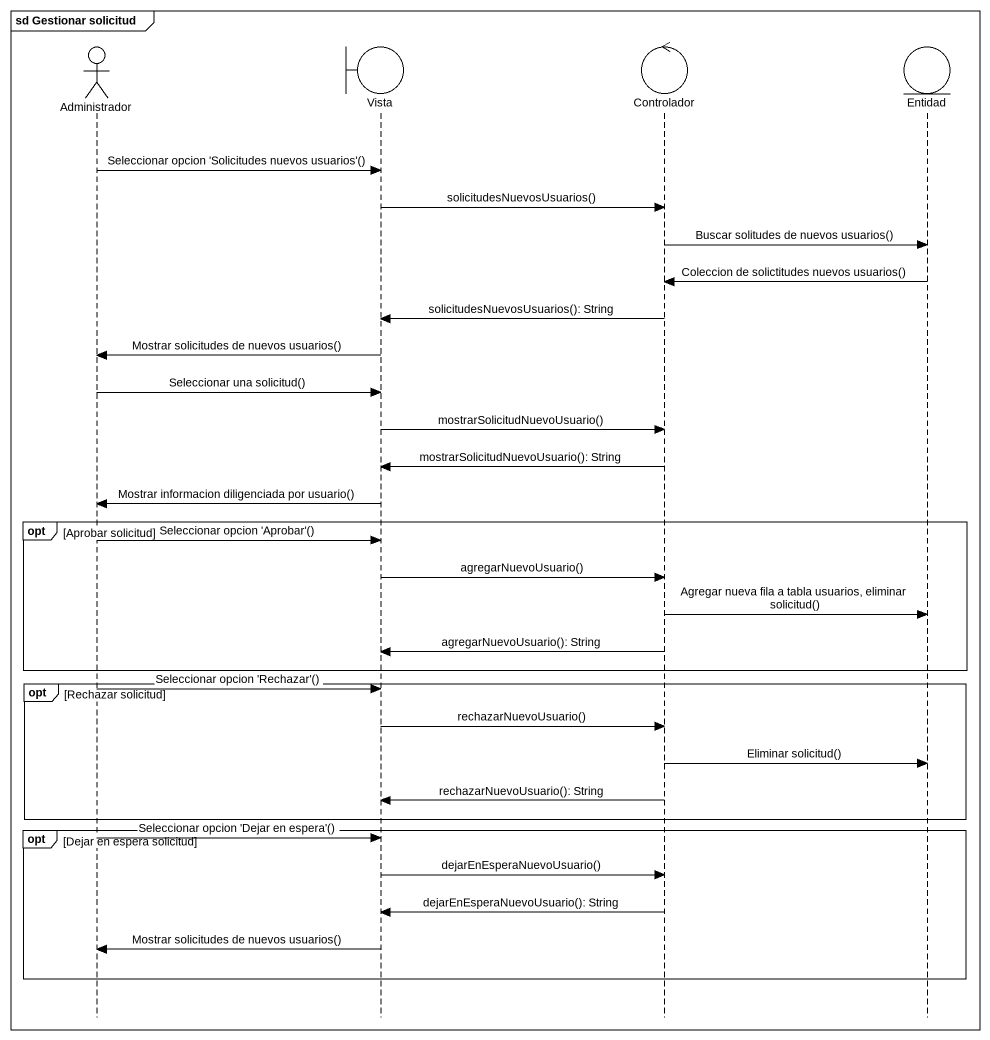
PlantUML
@startuml
mainframe sd Gestionar solicitud
hide footbox
actor Administrador
boundary Vista
control Controlador
entity Entidad

Administrador -> Vista : Seleccionar opcion 'Solicitudes nuevos usuarios'()
Vista -> Controlador : solicitudesNuevosUsuarios()
Controlador -> Entidad : Buscar solitudes de nuevos usuarios()
Entidad -> Controlador : Coleccion de solictitudes nuevos usuarios()
Controlador -> Vista : solicitudesNuevosUsuarios(): String
Vista -> Administrador : Mostrar solicitudes de nuevos usuarios()
Administrador -> Vista : Seleccionar una solicitud()
Vista -> Controlador : mostrarSolicitudNuevoUsuario()
Controlador -> Vista : mostrarSolicitudNuevoUsuario(): String
Vista -> Administrador : Mostrar informacion diligenciada por usuario()
opt Aprobar solicitud
  Administrador -> Vista : Seleccionar opcion 'Aprobar'()
  Vista -> Controlador : agregarNuevoUsuario()
  Controlador -> Entidad : Agregar nueva fila a tabla usuarios, eliminar solicitud()
  Controlador -> Vista : agregarNuevoUsuario(): String
end
opt Rechazar solicitud
  Administrador -> Vista : Seleccionar opcion 'Rechazar'()
  Vista -> Controlador : rechazarNuevoUsuario()
  Controlador -> Entidad : Eliminar solicitud()
  Controlador -> Vista : rechazarNuevoUsuario(): String
end
opt Dejar en espera solicitud
  Administrador -> Vista : Seleccionar opcion 'Dejar en espera'()
  Vista -> Controlador : dejarEnEsperaNuevoUsuario()
  Controlador -> Vista : dejarEnEsperaNuevoUsuario(): String
  Vista -> Administrador : Mostrar solicitudes de nuevos usuarios()
end
@enduml
